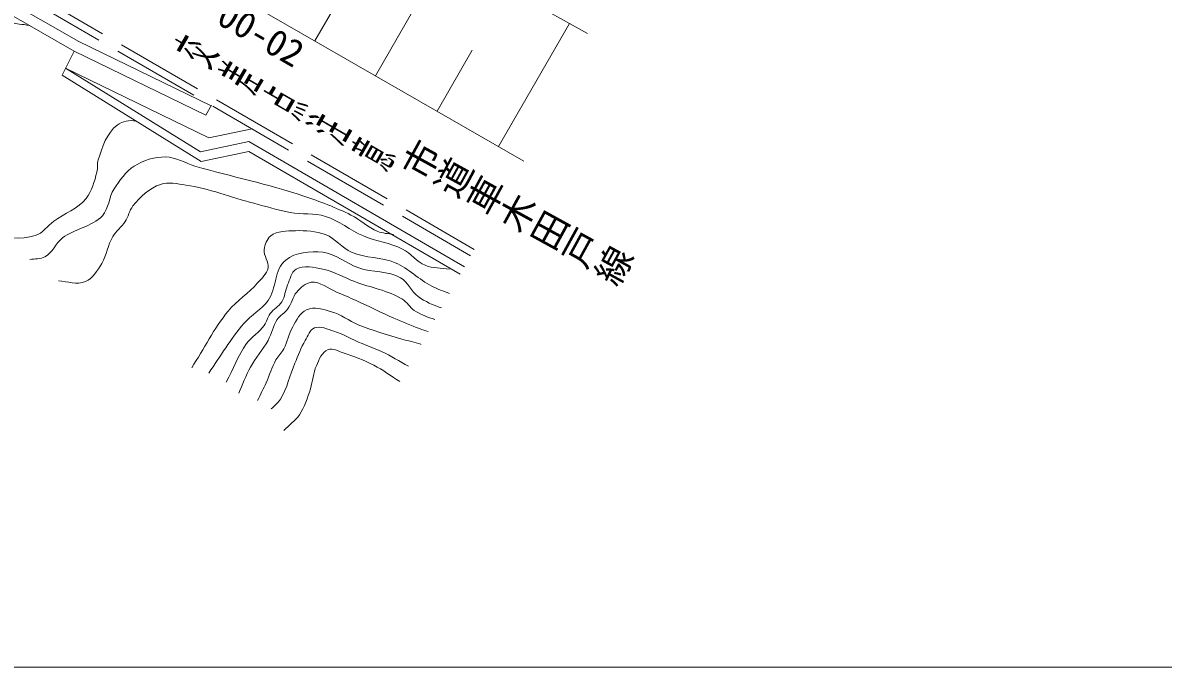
# Model space of a CAD drawing. Units: millimetres, scale not verified. Extents: x 40000 to 680003, y 20000 to 380002.
# Drawn here: x 286446 to 364454, y 205001 to 249060 of the extents above; entities that cross this region are included whole.
import ezdxf
from ezdxf.enums import TextEntityAlignment as Align

# ---------------------------------------------------------------- set-up
doc = ezdxf.new("R2010")
doc.units = ezdxf.units.MM
doc.header["$LTSCALE"] = 1000
doc.linetypes.add('DASHED', pattern=[7.5, 6, -1.5])
for name, color, linetype, lineweight in [('M-BGD', 7, 'Continuous', 13), ('M-BGD-OTRS1', 7, 'DASHED', 13), ('M-BMK-SRVR', 3, 'Continuous', 13), ('M-TTL-BAND', 7, 'Continuous', 13)]:
    doc.layers.add(name, color=color, linetype=linetype, lineweight=lineweight)
doc.layers.add('M-BMK-HTXT', color=7, linetype='Continuous')
doc.styles.add('@ＭＳ ゴシック', font='')
doc.styles.add('ＭＳ ゴシック', font='')
doc.styles.get('@ＭＳ ゴシック').set_extended_font_data('@MS Gothic')
doc.styles.get('ＭＳ ゴシック').set_extended_font_data('MS Gothic')

msp = doc.modelspace()

# ---------------------------------------------------------------- linework, layer by layer
at = {"layer": 'M-BGD'}
for p, q in [((272972, 257678), (290278, 247778)), ((289952, 247127), (272574, 257068)), ((290529, 256961), (320728, 239596)), ((313613, 254701), (325069, 248333)), ((310571, 245437), (315344, 253739)), ((306420, 247824), (308687, 251766)), ((318995, 240593), (323838, 249017)), ((290271, 247781), (299327, 243377)), ((289130, 245482), (289952, 247127)), ((289952, 247127), (298961, 242746)), ((314783, 243015), (317187, 247196)), ((299173, 241194), (289370, 245961)), ((289370, 245961), (298604, 240242)), ((298654, 239582), (289130, 245482)), ((298961, 242746), (299353, 243420)), ((302126, 241811), (299173, 241194)), ((301912, 240934), (298604, 240242)), ((316660, 232378), (301912, 240934)), ((301901, 240261), (298654, 239582)), ((301901, 240261), (316372, 231866))]:
    msp.add_line(p, q, dxfattribs=at)
for points, knots in [([(183092, 278097), (183471, 278588), (183787, 279135), (184230, 279570), (185004, 280330), (186128, 280695), (186841, 281512), (187479, 282241), (187432, 283533), (188247, 284056), (189001, 284539), (190054, 284049), (190925, 284257), (191607, 284419), (192180, 284924), (192867, 285060), (193370, 285160), (193925, 284883), (194407, 285060), (194957, 285262), (195196, 285996), (195746, 286198), (196563, 286499), (197492, 286293), (198357, 286198), (198766, 286153), (199168, 286049), (199562, 285930), (199860, 285841), (200123, 285626), (200433, 285596), (200816, 285559), (201186, 285813), (201571, 285797), (202263, 285767), (202898, 285386), (203579, 285261), (204440, 285103), (205316, 284970), (206190, 284993), (206913, 285012), (207611, 285353), (208333, 285328), (209431, 285289), (210530, 285008), (211547, 284591), (212808, 284075), (213817, 283073), (215028, 282449), (215588, 282160), (216314, 282149), (216769, 281712), (217410, 281097), (217373, 280012), (217907, 279302), (218515, 278493), (219454, 277995), (220183, 277294), (220650, 276845), (220952, 276193), (221523, 275888), (222441, 275396), (223574, 275187), (224602, 275352), (225677, 275525), (226535, 276355), (227481, 276892), (228726, 277598), (229734, 279028), (231164, 279101), (232689, 279180), (233987, 277916), (235315, 277160), (236347, 276571), (237244, 275767), (238261, 275151), (239191, 274587), (240148, 274059), (241140, 273611), (242247, 273112), (243463, 272872), (244554, 272339), (245166, 272040), (245740, 271663), (246295, 271268), (246812, 270900), (247245, 270422), (247768, 270063), (248361, 269655), (248954, 269201), (249642, 268992), (249942, 268900), (250293, 269051), (250580, 268925), (251200, 268650), (251498, 267909), (252053, 267519), (253359, 266600), (254938, 266145), (256338, 265376), (256794, 265126), (257194, 264766), (257677, 264573), (258335, 264309), (259136, 264455), (259752, 264104), (260232, 263830), (260442, 263221), (260890, 262899), (261409, 262526), (262138, 262502), (262631, 262095), (263014, 261780), (263168, 261257), (263502, 260890), (264001, 260340), (264588, 259873), (265175, 259417), (265645, 259053), (266204, 258807), (266648, 258413), (267003, 258098), (267233, 257659), (267586, 257342), (267991, 256978), (268428, 256628), (268925, 256405), (269720, 256048), (270771, 256324), (271469, 255802), (271901, 255479), (271843, 254723), (272272, 254396), (272914, 253907), (273832, 253985), (274616, 253793), (275194, 253652), (275838, 253685), (276356, 253392), (277167, 252933), (277670, 252071), (278298, 251383), (278736, 250904), (279100, 250357), (279570, 249910), (280124, 249384), (280965, 249146), (281378, 248504), (281849, 247771), (281662, 246771), (281980, 245960), (282394, 244909), (283254, 244070), (283654, 243014), (284115, 241798), (283161, 239105), (284458, 239198), (285484, 239271), (284503, 241261), (284659, 242278), (284787, 243118), (285319, 243907), (285261, 244755), (285199, 245664), (284375, 246395), (284257, 247299), (284181, 247878), (284014, 248660), (284458, 249040), (284898, 249418), (285620, 249021), (286198, 248973), (286428, 248954), (286655, 248919), (286883, 248885)], [0, 0, 0, 0, 1, 1, 1, 2, 2, 2, 3, 3, 3, 4, 4, 4, 5, 5, 5, 6, 6, 6, 7, 7, 7, 8, 8, 8, 9, 9, 9, 10, 10, 10, 11, 11, 11, 12, 12, 12, 13, 13, 13, 14, 14, 14, 15, 15, 15, 16, 16, 16, 17, 17, 17, 18, 18, 18, 19, 19, 19, 20, 20, 20, 21, 21, 21, 22, 22, 22, 23, 23, 23, 24, 24, 24, 25, 25, 25, 26, 26, 26, 27, 27, 27, 28, 28, 28, 29, 29, 29, 30, 30, 30, 31, 31, 31, 32, 32, 32, 33, 33, 33, 34, 34, 34, 35, 35, 35, 36, 36, 36, 37, 37, 37, 38, 38, 38, 39, 39, 39, 40, 40, 40, 41, 41, 41, 42, 42, 42, 43, 43, 43, 44, 44, 44, 45, 45, 45, 46, 46, 46, 47, 47, 47, 48, 48, 48, 49, 49, 49, 50, 50, 50, 51, 51, 51, 52, 52, 52, 53, 53, 53, 54, 54, 54, 55, 55, 55, 56, 56, 56, 57, 57, 57, 58, 58, 58, 58]), ([(185268, 278242), (185803, 278837), (186218, 279569), (186875, 280028), (187072, 280165), (187364, 280136), (187544, 280295), (188143, 280824), (188075, 281901), (188705, 282393), (189251, 282820), (190034, 282794), (190713, 282929), (192274, 283239), (193875, 283293), (195445, 283554), (196043, 283653), (196626, 283856), (197230, 283911), (198045, 283984), (198867, 283851), (199685, 283866), (201041, 283891), (202391, 284134), (203747, 284089), (204241, 284073), (204726, 283946), (205220, 283911), (206496, 283819), (207799, 284052), (209058, 283821), (210160, 283620), (211207, 283167), (212227, 282706), (213144, 282292), (214107, 281898), (214861, 281233), (215595, 280585), (216023, 279657), (216602, 278867), (217288, 277931), (217886, 276924), (218655, 276055), (219303, 275322), (219959, 274552), (220797, 274046), (221660, 273527), (222648, 273025), (223654, 273064), (224513, 273098), (225325, 273584), (226019, 274091), (226275, 274278), (226397, 274608), (226644, 274805), (227622, 275586), (228803, 276085), (229947, 276591), (230524, 276846), (231103, 277247), (231733, 277216), (232750, 277164), (233544, 276271), (234500, 275921), (234876, 275784), (235302, 275788), (235661, 275609), (236049, 275414), (236312, 275025), (236687, 274805), (237383, 274397), (238239, 274303), (238919, 273868), (239513, 273488), (239903, 272844), (240481, 272440), (241086, 272016), (241773, 271719), (242445, 271413), (243187, 271075), (244044, 270974), (244721, 270520), (245150, 270234), (245378, 269710), (245793, 269404), (246329, 269010), (246963, 268766), (247578, 268512), (248317, 268206), (249141, 268115), (249854, 267753), (250359, 267497), (250757, 267069), (251238, 266771), (252070, 266256), (252949, 265818), (253827, 265387), (254676, 264971), (255527, 264550), (256416, 264227), (257288, 263910), (258262, 263878), (259094, 263468), (259809, 263115), (260355, 262489), (261013, 262040), (261361, 261802), (261754, 261631), (262084, 261370), (262952, 260687), (263703, 259863), (264450, 259049), (264972, 258481), (265348, 257778), (265923, 257264), (266652, 256611), (267584, 256228), (268378, 255657), (268670, 255446), (268911, 255163), (269226, 254987), (269682, 254733), (270264, 254741), (270699, 254452), (271137, 254160), (271314, 253554), (271770, 253291), (272840, 252676), (274290, 253057), (275386, 252488), (276190, 252071), (276772, 251316), (277394, 250658), (277961, 250058), (278552, 249457), (278956, 248739), (279305, 248119), (279284, 247326), (279671, 246730), (279932, 246327), (280449, 246135), (280712, 245733), (281042, 245229), (281132, 244604), (281337, 244037), (281569, 243394), (282037, 242787), (282021, 242103), (282015, 241814), (281660, 241587), (281694, 241299), (281740, 240911), (282221, 240705), (282378, 240347), (282632, 239772), (282603, 239109), (282765, 238502), (282980, 237696), (283193, 236881), (283539, 236122), (283755, 235648), (283901, 235059), (284342, 234783), (285177, 234258), (286341, 234241), (287288, 234515), (287805, 234664), (288134, 235179), (288568, 235497), (289291, 236028), (290210, 236343), (290770, 237044), (291178, 237555), (291353, 238225), (291514, 238859), (291582, 239130), (291519, 239426), (291603, 239693), (291875, 240556), (292187, 241530), (292912, 242073), (293258, 242332), (293750, 242414), (294178, 242353)], [0, 0, 0, 0, 1, 1, 1, 2, 2, 2, 3, 3, 3, 4, 4, 4, 5, 5, 5, 6, 6, 6, 7, 7, 7, 8, 8, 8, 9, 9, 9, 10, 10, 10, 11, 11, 11, 12, 12, 12, 13, 13, 13, 14, 14, 14, 15, 15, 15, 16, 16, 16, 17, 17, 17, 18, 18, 18, 19, 19, 19, 20, 20, 20, 21, 21, 21, 22, 22, 22, 23, 23, 23, 24, 24, 24, 25, 25, 25, 26, 26, 26, 27, 27, 27, 28, 28, 28, 29, 29, 29, 30, 30, 30, 31, 31, 31, 32, 32, 32, 33, 33, 33, 34, 34, 34, 35, 35, 35, 36, 36, 36, 37, 37, 37, 38, 38, 38, 39, 39, 39, 40, 40, 40, 41, 41, 41, 42, 42, 42, 43, 43, 43, 44, 44, 44, 45, 45, 45, 46, 46, 46, 47, 47, 47, 48, 48, 48, 49, 49, 49, 50, 50, 50, 51, 51, 51, 52, 52, 52, 53, 53, 53, 54, 54, 54, 55, 55, 55, 56, 56, 56, 57, 57, 57, 58, 58, 58, 59, 59, 59, 60, 60, 60, 61, 61, 61, 61]), ([(286931, 232880), (287273, 232940), (287652, 232893), (287958, 233059), (288476, 233340), (288699, 233989), (289163, 234353), (289981, 234994), (291187, 235102), (291886, 235871), (292334, 236364), (292330, 237140), (292689, 237701), (293064, 238287), (293485, 238891), (294073, 239263), (294701, 239661), (295471, 239894), (296215, 239888), (296916, 239882), (297551, 239460), (298224, 239263), (300697, 238538), (303236, 238035), (305678, 237210), (306772, 236840), (307859, 236433), (308892, 235915), (309530, 235595), (310057, 235062), (310722, 234799), (311061, 234665), (311436, 234651), (311793, 234576)], [0, 0, 0, 0, 1, 1, 1, 2, 2, 2, 3, 3, 3, 4, 4, 4, 5, 5, 5, 6, 6, 6, 7, 7, 7, 8, 8, 8, 9, 9, 9, 10, 10, 10, 11, 11, 11, 11]), ([(288895, 231407), (289505, 231392), (290165, 231120), (290725, 231363), (291238, 231585), (291544, 232139), (291841, 232612), (292192, 233171), (292259, 233877), (292600, 234442), (292829, 234823), (293206, 235097), (293448, 235469), (293666, 235804), (293731, 236231), (293983, 236540), (294486, 237156), (295104, 237763), (295858, 238013), (296409, 238196), (297024, 238052), (297599, 237968), (299185, 237738), (300690, 237121), (302241, 236719), (303072, 236503), (303895, 236246), (304740, 236094), (305536, 235951), (306377, 236060), (307151, 235826), (308081, 235544), (308845, 234865), (309740, 234487), (310606, 234121), (311579, 234021), (312418, 233594), (312988, 233304), (313388, 232722), (313980, 232478), (314496, 232266), (315081, 232300), (315631, 232211)], [0, 0, 0, 0, 1, 1, 1, 2, 2, 2, 3, 3, 3, 4, 4, 4, 5, 5, 5, 6, 6, 6, 7, 7, 7, 8, 8, 8, 9, 9, 9, 10, 10, 10, 11, 11, 11, 12, 12, 12, 13, 13, 13, 14, 14, 14, 14]), ([(298001, 225471), (298834, 226765), (299520, 228167), (300500, 229354), (301090, 230068), (301907, 230570), (302509, 231273), (302780, 231590), (303141, 231891), (303223, 232300), (303307, 232718), (302905, 233126), (302955, 233550), (302995, 233893), (303130, 234273), (303401, 234487), (303855, 234844), (304520, 234822), (305098, 234844), (305787, 234871), (306505, 234821), (307151, 234576), (307822, 234322), (308279, 233660), (308936, 233371), (309874, 232959), (310984, 233059), (311927, 232657), (312838, 232269), (313544, 231501), (314426, 231050), (314813, 230852), (315222, 230697), (315636, 230560)], [0, 0, 0, 0, 1, 1, 1, 2, 2, 2, 3, 3, 3, 4, 4, 4, 5, 5, 5, 6, 6, 6, 7, 7, 7, 8, 8, 8, 9, 9, 9, 10, 10, 10, 11, 11, 11, 11]), ([(299161, 225114), (299965, 226244), (300661, 227459), (301571, 228506), (302068, 229078), (302788, 229448), (303223, 230068), (303801, 230892), (303648, 232200), (304428, 232835), (305100, 233383), (306110, 233459), (306972, 233371), (307860, 233280), (308580, 232581), (309427, 232300), (310355, 231991), (311438, 232121), (312284, 231630), (312794, 231335), (313012, 230682), (313489, 230336), (313965, 229991), (314520, 229765), (315078, 229571)], [0, 0, 0, 0, 1, 1, 1, 2, 2, 2, 3, 3, 3, 4, 4, 4, 5, 5, 5, 6, 6, 6, 7, 7, 7, 8, 8, 8, 8]), ([(300366, 224489), (300827, 225367), (301169, 226318), (301750, 227122), (302089, 227591), (302621, 227899), (302955, 228372), (303128, 228616), (303182, 228933), (303357, 229175), (303578, 229483), (303959, 229658), (304160, 229979), (304377, 230326), (304397, 230765), (304562, 231139), (304726, 231511), (304793, 232003), (305142, 232211), (305666, 232523), (306373, 232323), (306972, 232211), (307741, 232067), (308428, 231640), (309159, 231363), (310242, 230952), (311434, 230768), (312418, 230157), (312731, 229963), (312913, 229601), (313221, 229399), (313650, 229117), (314138, 228934), (314626, 228769)], [0, 0, 0, 0, 1, 1, 1, 2, 2, 2, 3, 3, 3, 4, 4, 4, 5, 5, 5, 6, 6, 6, 7, 7, 7, 8, 8, 8, 9, 9, 9, 10, 10, 10, 11, 11, 11, 11]), ([(301214, 223730), (301482, 224325), (301703, 224943), (302018, 225515), (302370, 226155), (302874, 226704), (303223, 227345), (303471, 227802), (303555, 228344), (303848, 228774), (304038, 229052), (304361, 229218), (304562, 229488), (304824, 229840), (304893, 230322), (305187, 230648), (305452, 230943), (305775, 231272), (306169, 231318), (306786, 231390), (307334, 230884), (307910, 230648), (308360, 230464), (308805, 230268), (309249, 230068), (310117, 229678), (310965, 229245), (311837, 228863), (312412, 228612), (312990, 228366), (313578, 228149), (313772, 228077), (313967, 228011), (314164, 227949)], [0, 0, 0, 0, 1, 1, 1, 2, 2, 2, 3, 3, 3, 4, 4, 4, 5, 5, 5, 6, 6, 6, 7, 7, 7, 8, 8, 8, 9, 9, 9, 10, 10, 10, 11, 11, 11, 11]), ([(302509, 223239), (302702, 223641), (302904, 224038), (303089, 224444), (303324, 224960), (303482, 225512), (303758, 226006), (303910, 226277), (304145, 226494), (304294, 226765), (304558, 227245), (304640, 227812), (304919, 228283), (305173, 228711), (305400, 229247), (305856, 229443), (306377, 229667), (307005, 229459), (307552, 229309), (308207, 229131), (308754, 228672), (309382, 228417), (310355, 228022), (311369, 227738), (312373, 227435), (312802, 227305), (313251, 227241), (313667, 227078), (313669, 227077), (313670, 227076), (313672, 227076)], [0, 0, 0, 0, 1, 1, 1, 2, 2, 2, 3, 3, 3, 4, 4, 4, 5, 5, 5, 6, 6, 6, 7, 7, 7, 8, 8, 8, 9, 9, 9, 10, 10, 10, 10]), ([(303446, 222659), (303654, 222882), (303907, 223071), (304071, 223328), (304543, 224072), (304706, 224973), (305053, 225783), (305278, 226310), (305477, 226852), (305767, 227345), (305945, 227648), (306067, 228061), (306392, 228193), (306811, 228364), (307297, 228100), (307731, 227970), (308401, 227770), (309006, 227393), (309650, 227122), (310093, 226936), (310554, 226791), (310989, 226587), (311622, 226290), (312209, 225902), (312828, 225578)], [0, 0, 0, 0, 1, 1, 1, 2, 2, 2, 3, 3, 3, 4, 4, 4, 5, 5, 5, 6, 6, 6, 7, 7, 7, 8, 8, 8, 8]), ([(304294, 221186), (304651, 221543), (305083, 221838), (305365, 222257), (305727, 222793), (305917, 223430), (306124, 224042), (306297, 224552), (306298, 225118), (306526, 225605), (306720, 226020), (306901, 226556), (307329, 226721), (307656, 226846), (308021, 226601), (308356, 226497), (309077, 226275), (309782, 225992), (310454, 225649), (311079, 225331), (311644, 224905), (312239, 224533)], [0, 0, 0, 0, 1, 1, 1, 2, 2, 2, 3, 3, 3, 4, 4, 4, 5, 5, 5, 6, 6, 6, 7, 7, 7, 7])]:
    msp.add_open_spline(points, degree=3, knots=knots, dxfattribs=at)
msp.add_open_spline([(312239, 224533), (312239, 224533), (312239, 224533), (312239, 224533)], degree=3, dxfattribs=at)
at = {"layer": 'M-BGD-OTRS1'}
for p, q in [((273492, 258422), (317080, 233136)), ((273743, 258854), (317331, 233569))]:
    msp.add_line(p, q, dxfattribs=at)
at = {"layer": 'M-TTL-BAND'}
msp.add_line((40000, 205001), (579003, 205001), dxfattribs=at)

# ---------------------------------------------------------------- texts
at = {"layer": 'M-BGD', "style": '@ＭＳ ゴシック', "width": 2.5}
msp.add_text('交差点注意', height=1026, rotation=329.939, dxfattribs=at).set_placement((311486, 238523), align=Align.BOTTOM_RIGHT)
at = {"layer": 'M-BMK-HTXT', "style": '@ＭＳ ゴシック'}
msp.add_text('市道車木田戸線', height=1833, rotation=331.222, dxfattribs=at).set_placement((320271, 236064), align=Align.MIDDLE_CENTER)
at = {"layer": 'M-BMK-SRVR', "style": 'ＭＳ ゴシック'}
msp.add_text('3192-004-00-02', height=1833, rotation=329.882, dxfattribs=at).set_placement((289601, 254234), align=Align.BOTTOM_LEFT)

doc.saveas('drawing.dxf')
